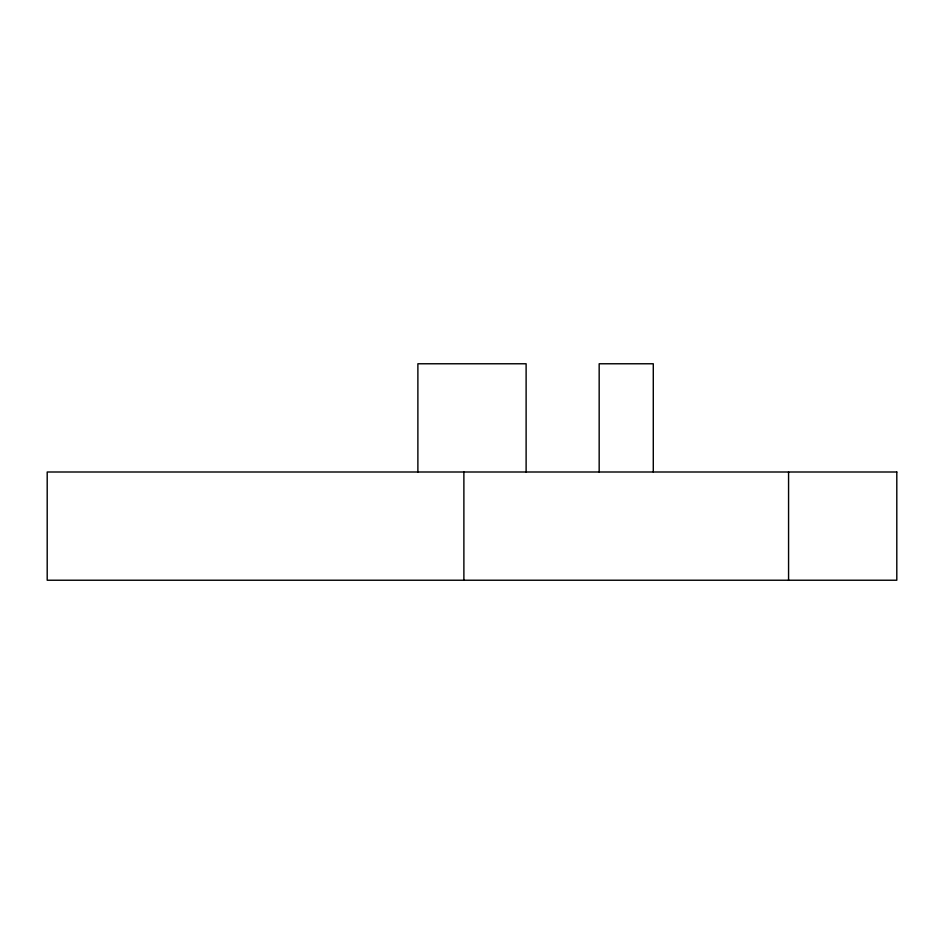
<?xml version="1.0" encoding="UTF-8"?>
<svg xmlns="http://www.w3.org/2000/svg" width="944" height="944" viewBox="0 0 944 944"><rect width="100%" height="100%" fill="white"/><g stroke="black" fill="none" stroke-linecap="round" stroke-linejoin="round"><path stroke-width="1.42" d="M788.57 472L788.57 580.23M653.283 472L653.283 363.77L599.169 363.77L599.169 472M526.115 472L526.115 363.77L417.885 363.77L417.885 472M463.882 472L463.882 580.23M896.8 472L47.2 472L47.2 580.23L896.8 580.23L896.8 472"/></g></svg>
